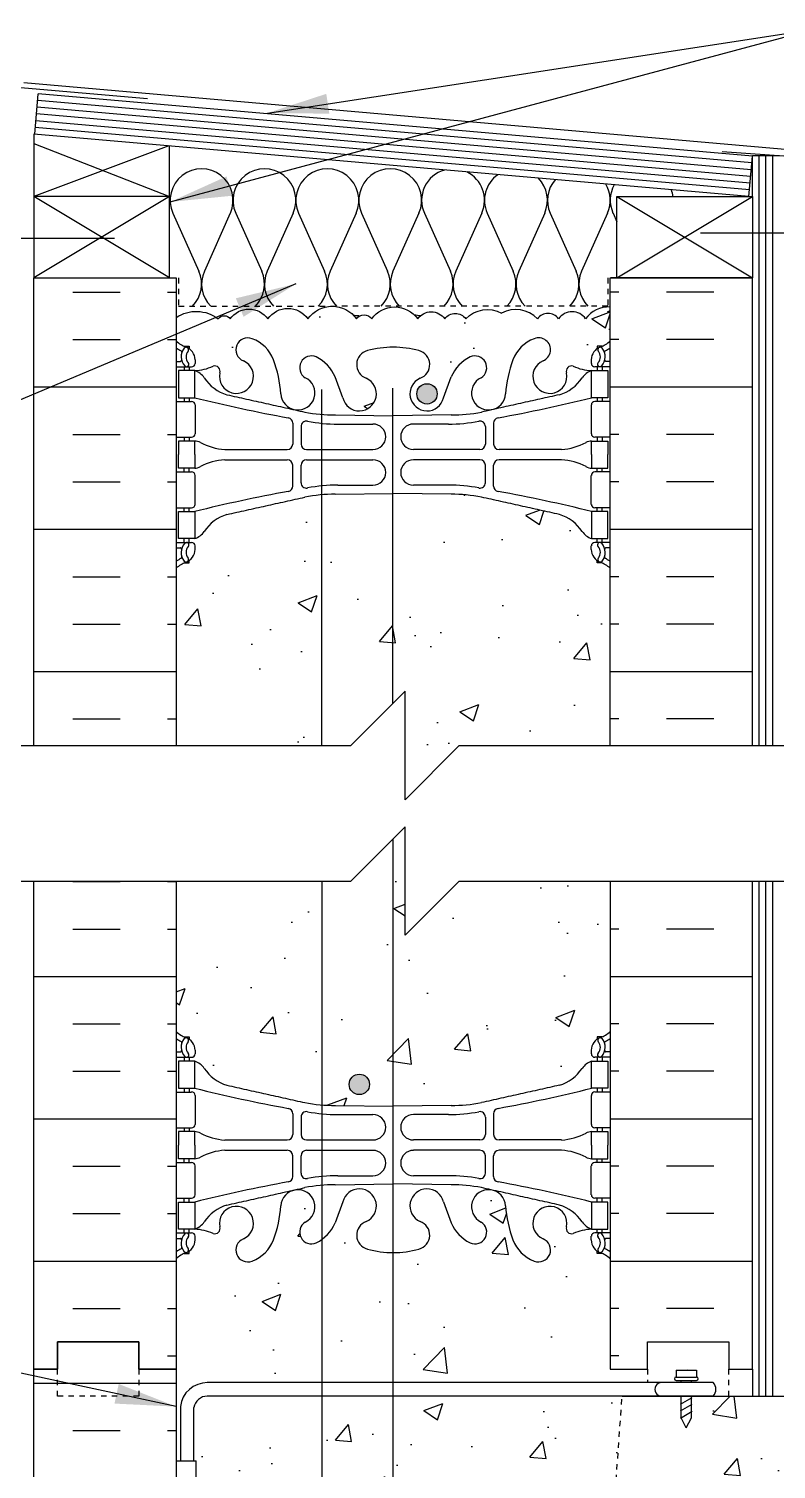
# Model space of a CAD drawing. Header units: inches. Extents: x 108 to 209, y 133 to 211.
# Drawn here: x 175.65 to 189.43, y 183.42 to 209.99 of the extents above; entities that cross this region are included whole.
import ezdxf

# ---------------------------------------------------------------- set-up
doc = ezdxf.new("R2010")
doc.units = ezdxf.units.IN
doc.header["$LTSCALE"] = 0.5
doc.header["$MEASUREMENT"] = 0
doc.linetypes.add('DASHED2', pattern=[0.375, 0.25, -0.125])
doc.linetypes.add('HIDDEN2', pattern=[0.1875, 0.125, -0.0625])
for name, color, linetype in [('HATCH', 12, 'Continuous'), ('Hidden2', 12, 'HIDDEN2'), ('line25', 2, 'Continuous'), ('LINE3', 3, 'Continuous'), ('LINE50', 5, 'Continuous'), ('LINE9', 9, 'Continuous'), ('TEXT', 4, 'Continuous'), ('Web_Edge', 9, 'Continuous')]:
    doc.layers.add(name, color=color, linetype=linetype)
doc.styles.add('DIM', font='romans.shx', dxfattribs={"width": 0.7})
doc.dimstyles.new('ext_12', dxfattribs={"dimscale": 12, "dimtxt": 0.09375, "dimasz": 0.09375, "dimexe": 0.09375, "dimexo": 0.0625, "dimgap": 0.0625, "dimtad": 1, "dimdec": 1, "dimzin": 3, "dimdsep": 46, "dimlunit": 4, "dimtxsty": 'DIM', "dimcen": 0.09, "dimdle": 0.09375, "dimclrt": 4, "dimadec": 0, "dimazin": 0, "dimtfac": 1, "dimtdec": 1, "dimtmove": 2, "dimatfit": 3, "dimfxl": 1, "dimfrac": 2, "dimtolj": 1, "dimtzin": 0, "dimarcsym": 0})
pattern_1 = [(50, (0, 0), (3.5863, -0.31376), [0.375, -4.125]), (355, (0, 0), (-0.693757, 3.76096), [0.3, -3.3]), (100.4514, (0.299, -0.026), (2.892544, 3.4472), [0.3187, -3.50571]), (46.1842, (0, 1), (5.33621, -0.827596), [0.5625, -6.1875]), (96.6356, (0.4447, 0.931), (4.67331, 4.87059), [0.47805, -5.25857]), (351.1842, (0, 1), (4.67331, 4.87059), [0.45, -4.95]), (21, (0.5, 0.75), (2.984535, -2.013094), [0.375, -4.125]), (326, (0.5, 0.75), (1.216577, 3.62575), [0.3, -3.3]), (71.4514, (0.7487, 0.5822), (4.20111, 1.612656), [0.3187, -3.50571]), (37.5, (0, 0), (0.060799, 1.664469), [0, -3.26, 0, -3.35, 0, -3.3125]), (7.5, (0, 0), (1.315348, 1.972059), [0, -1.91, 0, -3.185, 0, -1.2625]), (327.5, (-1.115, 0), (2.669112, -0.1127744), [0, -1.25, 0, -3.9, 0, -5.175]), (317.5, (-1.615, 0), (2.91593, 0.500525), [0, -1.625, 0, -2.59, 0, -3.675])]

msp = doc.modelspace()

# ---------------------------------------------------------------- hatches: boundary and pattern name
at = {"layer": 'HATCH'}
h = msp.add_hatch(dxfattribs=at)
h.set_pattern_fill('INSUL', color=256, scale=7, style=0)
h.set_pattern_definition([(0, (-2747.7913, -208.7455), (0, 2.625), []), (0, (-2747.7913, -207.8705), (0, 2.625), [0.875, -0.875]), (0, (-2747.7913, -206.9955), (0, 2.625), [0.875, -0.875])])
h.paths.add_polyline_path([(178.37, 205.392), (175.745, 205.392), (175.745, 196.767), (178.37, 196.767)])
h = msp.add_hatch(dxfattribs=at)
h.set_pattern_fill('INSUL', color=256, scale=7, style=0)
h.set_pattern_definition([(180, (3112.5319, -208.7455), (0, 2.625), []), (180, (3112.5319, -207.8705), (0, 2.625), [0.875, -0.875]), (180, (3112.5319, -206.9955), (0, 2.625), [0.875, -0.875])])
h.paths.add_polyline_path([(188.995, 205.392), (186.37, 205.392), (186.37, 196.767), (188.995, 196.767)])
h = msp.add_hatch(dxfattribs=at)
h.set_pattern_fill('AR-CONC', color=256, scale=0.5)
h.set_pattern_definition(pattern_1)
edge = h.paths.add_edge_path()
edge.add_arc((186.024, 160.677), 0.5, 46.2109, 66.4218)
edge.add_line((186.224, 161.135), (186.134, 161.135))
edge.add_line((186.134, 161.135), (186.134, 161.177))
edge.add_arc((186.274, 161.384), 0.25, 180, 235.9442, ccw=False)
edge.add_line((186.024, 161.384), (186.024, 161.451))
edge.add_arc((186.087, 161.451), 0.0625, 90, 180, ccw=False)
edge.add_line((186.087, 161.514), (186.134, 161.514))
edge.add_line((186.134, 161.514), (186.134, 161.584))
edge.add_line((186.134, 161.584), (186.029, 161.584))
edge.add_arc((186.152, 161.926), 0.364, 214.9775, 250.3387, ccw=False)
edge.add_arc((185.229, 161.315), 0.743, 32.7919, 73.8107)
edge.add_spline(control_points=[(185.436, 162.029), (183.998, 162.35)], knot_values=[0, 0, 1, 1], degree=1, periodic=0)
edge.add_arc((183.442, 159.418), 2.984, 79.2546, 90.0995)
edge.add_line((183.437, 162.402), (182.37, 162.418))
edge.add_line((182.37, 162.418), (181.304, 162.402))
edge.add_arc((181.298, 159.418), 2.984, 89.9005, 100.7454)
edge.add_spline(control_points=[(180.742, 162.35), (179.305, 162.029)], knot_values=[0, 0, 1, 1], degree=1, periodic=0)
edge.add_arc((179.512, 161.315), 0.743, 106.1893, 147.2081)
edge.add_arc((178.589, 161.926), 0.364, 289.6613, 325.0225, ccw=False)
edge.add_line((178.711, 161.584), (178.606, 161.584))
edge.add_line((178.606, 161.584), (178.606, 161.514))
edge.add_line((178.606, 161.514), (178.654, 161.514))
edge.add_arc((178.654, 161.451), 0.0625, 0, 90, ccw=False)
edge.add_line((178.716, 161.451), (178.716, 161.384))
edge.add_arc((178.466, 161.384), 0.25, 304.0558, 360, ccw=False)
edge.add_line((178.606, 161.177), (178.606, 161.135))
edge.add_line((178.606, 161.135), (178.516, 161.135))
edge.add_arc((178.716, 160.677), 0.5, 113.5782, 133.7891)
edge.add_line((178.37, 161.038), (178.37, 158.267))
edge.add_line((178.37, 158.267), (181.37, 158.267))
edge.add_line((181.37, 158.267), (182.37, 159.267))
edge.add_line((182.37, 159.267), (182.37, 158.267))
edge.add_line((182.37, 158.267), (182.37, 157.267))
edge.add_line((182.37, 157.267), (183.37, 158.267))
edge.add_line((183.37, 158.267), (186.37, 158.267))
edge.add_line((186.37, 158.267), (186.37, 161.038))
h.paths.add_polyline_path([(186.37, 167.264), (186.37, 168.024), (186.285, 167.763, -0.6), (186.185, 167.763), (186.136, 167.913), (186.01, 167.913, -0.414214), (185.96, 167.963), (185.96, 167.993), (185.86, 167.993), (185.86, 169.595, -0.380392), (185.567, 169.89, 2.087231), (185.133, 169.665, -1), (184.97, 169.256, -0.21345), (184.578, 169.646, -0.068226), (184.442, 170.274, 1.753171), (183.991, 169.977, -0.940793), (183.788, 169.594, -0.173075), (183.442, 169.96), (183.299, 170.347, 1.612474), (182.868, 169.988, -0.734872), (182.844, 169.477, -0.068475), (182.37, 169.414, -0.068475), (181.896, 169.477, -0.734872), (181.873, 169.988, 1.612474), (181.441, 170.347), (181.299, 169.96, -0.173075), (180.953, 169.594, -0.940793), (180.749, 169.977, 1.753171), (180.298, 170.274, -0.068226), (180.163, 169.646, -0.21345), (179.771, 169.256, -1), (179.607, 169.665, 2.087231), (179.173, 169.89, -0.380397), (178.88, 169.595), (178.88, 167.993), (178.78, 167.993), (178.78, 167.963, -0.414214), (178.73, 167.913), (178.604, 167.913), (178.555, 167.763, -0.6), (178.455, 167.763), (178.37, 168.024), (178.37, 167.264), (178.37, 165.23, 0.088416), (178.516, 165.133), (178.606, 165.133), (178.606, 165.091, -0.249069), (178.716, 164.884), (178.716, 164.816, -0.414214), (178.654, 164.754), (178.606, 164.754), (178.606, 164.684), (178.711, 164.684, 0.085348), (179.041, 164.759, -0.669601), (179.173, 164.639, 2.087231), (179.607, 164.864, -1), (179.771, 165.272, -0.21345), (180.163, 164.883, -0.068226), (180.298, 164.255, 1.753171), (180.749, 164.552, -0.940793), (180.953, 164.935, -0.173075), (181.299, 164.569), (181.441, 164.182, 1.612474), (181.873, 164.541, -0.734872), (181.896, 165.052, -0.068475), (182.37, 165.114, -0.068475), (182.844, 165.052, -0.734872), (182.868, 164.541, 1.612474), (183.299, 164.182), (183.442, 164.569, -0.173075), (183.788, 164.935, -0.940793), (183.991, 164.552, 1.753171), (184.442, 164.255, -0.068226), (184.578, 164.883, -0.21345), (184.97, 165.272, -1), (185.133, 164.864, 2.087231), (185.567, 164.639, -0.669601), (185.7, 164.759, 0.085348), (186.029, 164.684), (186.134, 164.684), (186.134, 164.754), (186.087, 164.754, -0.414214), (186.024, 164.816), (186.024, 164.884, -0.249069), (186.134, 165.091), (186.134, 165.133), (186.224, 165.133, 0.088416), (186.37, 165.23)])
h.paths.add_polyline_path([(182.294, 171.991, 0.225652), (181.919, 172.366), (179.255, 172.366, 0.225652), (178.88, 171.991), (178.88, 171.15, 0.225652), (179.255, 170.775), (181.919, 170.775, 0.225652), (182.294, 171.15)])
h.paths.add_polyline_path([(182.294, 173.773, 0.225652), (181.919, 174.148), (179.255, 174.148, 0.225652), (178.88, 173.773), (178.88, 172.932, 0.225652), (179.255, 172.557), (181.919, 172.557, 0.225652), (182.294, 172.932)])
h.paths.add_polyline_path([(185.86, 173.773, 0.225652), (185.485, 174.148), (182.822, 174.148, 0.225652), (182.447, 173.773), (182.447, 172.932, 0.225652), (182.822, 172.557), (185.485, 172.557, 0.225652), (185.86, 172.932)])
h.paths.add_polyline_path([(185.86, 171.991, 0.225652), (185.485, 172.366), (182.822, 172.366, 0.225652), (182.447, 171.991), (182.447, 171.15, 0.225652), (182.822, 170.775), (185.485, 170.775, 0.225652), (185.86, 171.15)])
h.paths.add_polyline_path([(185.86, 175.952), (185.74, 176.152), (185.74, 176.264), (186.37, 176.264), (186.37, 176.764), (186.058, 176.764, -0.112934), (185.976, 176.783, 0.172189), (185.937, 176.75, 0.520567), (185.734, 176.75, 0.520567), (185.527, 176.75, 0.520567), (185.389, 176.75, 0.520567), (185.251, 176.75, 0.520567), (184.852, 176.75, 0.520567), (184.692, 176.75, 0.520567), (184.471, 176.75, 0.520567), (184.19, 176.75, 0.520567), (184.004, 176.75, 0.520567), (183.777, 176.75, 0.507124), (183.558, 176.75, 0.507124), (183.339, 176.75, 0.520567), (183.112, 176.75, 0.520567), (182.925, 176.75, 0.520567), (182.645, 176.75, 0.520567), (182.423, 176.75, 0.520567), (182.263, 176.75, 0.520567), (181.865, 176.75, 0.520567), (181.727, 176.75, 0.520567), (181.589, 176.75, 0.520567), (181.382, 176.75, 0.520567), (181.178, 176.75, 0.498871), (181.058, 176.764, 0.507124), (180.839, 176.764, 0.520567), (180.612, 176.764, 0.520567), (180.425, 176.764, 0.520567), (180.145, 176.764, 0.520567), (179.923, 176.764, 0.520567), (179.763, 176.764, 0.520567), (179.365, 176.764, 0.520567), (179.227, 176.764, 0.520567), (179.089, 176.764, 0.520567), (178.882, 176.764, 0.344539), (178.735, 176.809), (178.735, 176.639), (178.37, 176.639), (178.37, 176.264), (179, 176.264), (179, 176.152), (178.88, 175.952), (178.88, 174.483, 0.268156), (179.041, 174.335), (185.699, 174.335, 0.268138), (185.86, 174.483)])
h.paths.add_polyline_path([(186.222, 179.483), (186.347, 181.27, 0.932515), (186.399, 182.016), (186.591, 184.764), (178.939, 184.764, 0.366745), (178.696, 184.553), (178.696, 183.569), (178.735, 183.569), (178.735, 182.369), (178.37, 182.369), (178.37, 181.619), (178.735, 181.619), (178.735, 180.419), (178.37, 180.419), (178.37, 179.669), (178.735, 179.669), (178.735, 178.469), (178.37, 178.469), (178.37, 177.719), (178.735, 177.719), (178.735, 176.809, -0.344539), (178.882, 176.764, -0.520567), (179.089, 176.764, -0.520567), (179.227, 176.764, -0.520567), (179.365, 176.764, -0.520567), (179.763, 176.764, -0.520567), (179.923, 176.764, -0.520567), (180.145, 176.764, -0.520567), (180.425, 176.764, -0.520567), (180.612, 176.764, -0.520567), (180.839, 176.764, -0.507124), (181.058, 176.764, -0.498871), (181.178, 176.75, -0.520567), (181.382, 176.75, -0.520567), (181.589, 176.75, -0.520567), (181.727, 176.75, -0.520567), (181.865, 176.75, -0.520567), (182.263, 176.75, -0.520567), (182.423, 176.75, -0.520567), (182.645, 176.75, -0.520567), (182.925, 176.75, -0.520567), (183.112, 176.75, -0.520567), (183.339, 176.75, -0.507124), (183.558, 176.75, -0.507124), (183.777, 176.75, -0.520567), (184.004, 176.75, -0.520567), (184.19, 176.75, -0.520567), (184.471, 176.75, -0.520567), (184.692, 176.75, -0.520567), (184.852, 176.75, -0.520567), (185.251, 176.75, -0.520567), (185.389, 176.75, -0.520567), (185.527, 176.75, -0.520567), (185.734, 176.75, -0.520567), (185.937, 176.75, -0.172189), (185.976, 176.783, -0.797051), (186.058, 177.139)])
h.paths.add_polyline_path([(189.898, 183.264, 0.559194), (187.667, 179.635, 1.788289)])
h.paths.add_polyline_path([(189.898, 183.264), (189.898, 184.764), (187.869, 184.764), (187.869, 184.367), (187.775, 184.179), (187.682, 184.367), (187.682, 184.764), (186.591, 184.764), (186.399, 182.016, -0.932515), (186.347, 181.27), (186.222, 179.483), (187.667, 179.635, -0.559194)])
h.paths.add_polyline_path([(186.37, 187.299, 0.088416), (186.224, 187.396), (186.134, 187.396), (186.134, 187.438, -0.249069), (186.024, 187.645), (186.024, 187.713, -0.414214), (186.087, 187.775), (186.134, 187.775), (186.134, 187.845), (186.029, 187.845, 0.085348), (185.7, 187.77, -0.669601), (185.567, 187.89, 2.087231), (185.133, 187.665, -1), (184.97, 187.256, -0.21345), (184.578, 187.646, -0.069923), (184.441, 188.289, 1.702394), (183.991, 187.977, -0.940793), (183.788, 187.594, -0.173075), (183.442, 187.96), (183.299, 188.347, 1.612474), (182.868, 187.988, -0.734872), (182.844, 187.477, -0.068475), (182.37, 187.414, -0.068475), (181.896, 187.477, -0.734872), (181.873, 187.988, 1.612474), (181.441, 188.347), (181.299, 187.96, -0.173075), (180.953, 187.594, -0.940793), (180.749, 187.977, 1.702394), (180.3, 188.289, -0.069923), (180.163, 187.646, -0.21345), (179.771, 187.256, -1), (179.607, 187.665, 2.087231), (179.173, 187.89, -0.669601), (179.041, 187.77, 0.085348), (178.711, 187.845), (178.606, 187.845), (178.606, 187.775), (178.654, 187.775, -0.414214), (178.716, 187.713), (178.716, 187.645, -0.249069), (178.606, 187.438), (178.606, 187.396), (178.516, 187.396, 0.088416), (178.37, 187.299), (178.37, 185.264), (178.37, 183.569), (178.446, 183.569), (178.446, 184.571, -0.379483), (178.938, 185.014), (187.058, 185.014), (187.058, 185.264), (186.37, 185.264)])
edge = h.paths.add_edge_path()
edge.add_arc((186.024, 199.676), 0.5, 46.2109, 66.4218)
edge.add_line((186.224, 200.135), (186.134, 200.135))
edge.add_line((186.134, 200.135), (186.134, 200.176))
edge.add_arc((186.274, 200.383), 0.25, 180, 235.9442, ccw=False)
edge.add_line((186.024, 200.383), (186.024, 200.451))
edge.add_arc((186.087, 200.451), 0.0625, 90, 180, ccw=False)
edge.add_line((186.087, 200.513), (186.134, 200.513))
edge.add_line((186.134, 200.513), (186.134, 200.583))
edge.add_line((186.134, 200.583), (186.029, 200.583))
edge.add_arc((186.152, 200.926), 0.364, 212.0424, 250.3387, ccw=False)
edge.add_arc((185.229, 200.315), 0.743, 34.228, 73.8107)
edge.add_spline(control_points=[(185.436, 201.029), (183.998, 201.349)], knot_values=[0, 0, 1, 1], degree=1, periodic=0)
edge.add_arc((183.442, 198.418), 2.984, 79.2546, 90.0995)
edge.add_line((183.437, 201.402), (182.37, 201.417))
edge.add_line((182.37, 201.417), (181.304, 201.402))
edge.add_arc((181.298, 198.418), 2.984, 89.9005, 100.7454)
edge.add_spline(control_points=[(180.742, 201.349), (179.305, 201.029)], knot_values=[0, 0, 1, 1], degree=1, periodic=0)
edge.add_arc((179.512, 200.315), 0.743, 106.1893, 145.772)
edge.add_arc((178.589, 200.926), 0.364, 289.6613, 327.9576, ccw=False)
edge.add_line((178.711, 200.583), (178.606, 200.583))
edge.add_line((178.606, 200.583), (178.606, 200.513))
edge.add_line((178.606, 200.513), (178.654, 200.513))
edge.add_arc((178.654, 200.451), 0.0625, 0, 90, ccw=False)
edge.add_line((178.716, 200.451), (178.716, 200.383))
edge.add_arc((178.466, 200.383), 0.25, 304.0558, 360, ccw=False)
edge.add_line((178.606, 200.176), (178.606, 200.135))
edge.add_line((178.606, 200.135), (178.516, 200.135))
edge.add_arc((178.716, 199.676), 0.5, 113.5782, 133.7891)
edge.add_line((178.37, 200.037), (178.37, 196.767))
edge.add_line((178.37, 196.767), (181.589, 196.767))
edge.add_line((181.589, 196.767), (182.589, 197.767))
edge.add_line((182.589, 197.767), (182.589, 195.767))
edge.add_line((182.589, 195.767), (183.589, 196.767))
edge.add_line((183.589, 196.767), (186.37, 196.767))
edge.add_line((186.37, 196.767), (186.37, 200.037))
h.paths.add_polyline_path([(184.97, 204.272, -1), (185.133, 203.863, 2.087231), (185.567, 203.639, -0.669601), (185.7, 203.759, 0.085348), (186.029, 203.683), (186.134, 203.683), (186.134, 203.753), (186.087, 203.753, -0.414214), (186.024, 203.816), (186.024, 203.883, -0.249069), (186.134, 204.091), (186.134, 204.132), (186.224, 204.132, 0.088416), (186.37, 204.23), (186.37, 204.857, 0.259173), (185.919, 204.638, 0.520567), (185.419, 204.638, 0.520567), (185.032, 204.638, 0.336749), (184.37, 204.743, 0.336749), (183.708, 204.638, 0.520567), (183.321, 204.638, 0.520567), (182.822, 204.638, 0.520567), (181.975, 204.638, 0.520567), (181.693, 204.638, 0.520567), (180.798, 204.638, 0.520567), (180.059, 204.638, 0.520567), (179.366, 204.638, 0.520567), (179.145, 204.638, 0.321585), (178.37, 204.663), (178.37, 204.23, 0.088416), (178.516, 204.132), (178.606, 204.132), (178.606, 204.091, -0.249069), (178.716, 203.883), (178.716, 203.816, -0.414214), (178.654, 203.753), (178.606, 203.753), (178.606, 203.683), (178.711, 203.683, 0.085348), (179.041, 203.759, -0.669601), (179.173, 203.639, 2.087231), (179.607, 203.863, -1), (179.771, 204.272, -0.21345), (180.163, 203.883, -0.069923), (180.3, 203.239, 1.629604), (180.771, 203.54, -1.059167), (180.977, 203.922, -0.16372), (181.299, 203.568), (181.441, 203.181, 1.612474), (181.873, 203.541, -0.734872), (181.896, 204.052, -0.068475), (182.37, 204.114, -0.068475), (182.844, 204.052, -0.734872), (182.868, 203.541, 1.612474), (183.299, 203.181), (183.442, 203.568, -0.16372), (183.764, 203.922, -1.059167), (183.97, 203.54, 1.629604), (184.441, 203.239, -0.069923), (184.578, 203.883, -0.21345)])
h = msp.add_hatch(dxfattribs=at)
h.set_pattern_fill('AR-CONC', color=256, scale=0.5)
h.set_pattern_definition(pattern_1)
edge = h.paths.add_edge_path()
edge.add_line((186.37, 194.267), (183.589, 194.267))
edge.add_line((183.589, 194.267), (182.589, 193.267))
edge.add_line((182.589, 193.267), (182.589, 195.267))
edge.add_line((182.589, 195.267), (181.589, 194.267))
edge.add_line((181.589, 194.267), (178.37, 194.267))
edge.add_line((178.37, 194.267), (178.37, 191.491))
edge.add_arc((178.716, 191.852), 0.5, 226.2109, 246.4218)
edge.add_line((178.516, 191.394), (178.606, 191.394))
edge.add_line((178.606, 191.394), (178.606, 191.352))
edge.add_arc((178.466, 191.145), 0.25, 0, 55.9442, ccw=False)
edge.add_line((178.716, 191.145), (178.716, 191.078))
edge.add_arc((178.654, 191.078), 0.0625, -90, 0, ccw=False)
edge.add_line((178.654, 191.015), (178.606, 191.015))
edge.add_line((178.606, 191.015), (178.606, 190.945))
edge.add_line((178.606, 190.945), (178.711, 190.945))
edge.add_arc((178.589, 190.602), 0.364, 34.9775, 70.3387, ccw=False)
edge.add_arc((179.512, 191.214), 0.743, 212.7919, 253.8107)
edge.add_spline(control_points=[(179.305, 190.5), (180.742, 190.179)], knot_values=[0, 0, 1, 1], degree=1, periodic=0)
edge.add_arc((181.298, 193.111), 2.984, 259.2546, 270.0995)
edge.add_line((181.304, 190.127), (182.37, 190.111))
edge.add_line((182.37, 190.111), (183.437, 190.127))
edge.add_arc((183.442, 193.111), 2.984, 269.9005, 280.7454)
edge.add_spline(control_points=[(183.998, 190.179), (185.436, 190.5)], knot_values=[0, 0, 1, 1], degree=1, periodic=0)
edge.add_arc((185.229, 191.214), 0.743, 286.1893, 327.2081)
edge.add_arc((186.152, 190.602), 0.364, 109.6613, 145.0225, ccw=False)
edge.add_line((186.029, 190.945), (186.134, 190.945))
edge.add_line((186.134, 190.945), (186.134, 191.015))
edge.add_line((186.134, 191.015), (186.087, 191.015))
edge.add_arc((186.087, 191.078), 0.0625, 180, 270, ccw=False)
edge.add_line((186.024, 191.078), (186.024, 191.145))
edge.add_arc((186.274, 191.145), 0.25, 124.0558, 180, ccw=False)
edge.add_line((186.134, 191.352), (186.134, 191.394))
edge.add_line((186.134, 191.394), (186.224, 191.394))
edge.add_arc((186.024, 191.852), 0.5, 293.5782, 313.7891)
edge.add_line((186.37, 191.491), (186.37, 194.267))
h = msp.add_hatch(dxfattribs=at)
h.set_pattern_fill('INSUL', color=256, scale=7, style=0)
h.set_pattern_definition([(0, (-2747.7913, -211.745), (0, 2.625), []), (0, (-2747.7913, -210.87), (0, 2.625), [0.875, -0.875]), (0, (-2747.7913, -209.995), (0, 2.625), [0.875, -0.875])])
h.paths.add_polyline_path([(178.37, 194.264), (175.745, 194.264), (175.745, 185.264), (176.183, 185.264), (176.183, 185.764), (177.683, 185.764), (177.683, 185.264), (178.37, 185.264)])
h = msp.add_hatch(dxfattribs=at)
h.set_pattern_fill('INSUL', color=256, scale=7, style=0)
h.set_pattern_definition([(180, (3112.5319, -211.745), (0, 2.625), []), (180, (3112.5319, -210.87), (0, 2.625), [0.875, -0.875]), (180, (3112.5319, -209.995), (0, 2.625), [0.875, -0.875])])
h.paths.add_polyline_path([(188.995, 194.264), (186.37, 194.264), (186.37, 185.264), (187.058, 185.264), (187.058, 185.764), (188.558, 185.764), (188.558, 185.264), (188.995, 185.264)])
h = msp.add_hatch(dxfattribs=at)
h.set_pattern_fill('INSUL', color=256, scale=7, style=0)
h.set_pattern_definition([(0, (-2747.7913, -229.745), (0, 2.625), []), (0, (-2747.7913, -228.87), (0, 2.625), [0.875, -0.875]), (0, (-2747.7913, -227.995), (0, 2.625), [0.875, -0.875])])
h.paths.add_polyline_path([(175.745, 167.264), (176.183, 167.264), (176.183, 167.764), (177.683, 167.764), (177.683, 167.264), (178.37, 167.264), (178.37, 185.264), (177.683, 185.264), (177.683, 185.764), (176.183, 185.764), (176.183, 185.264), (175.745, 185.264)])
h = msp.add_hatch(dxfattribs=at)
h.set_pattern_fill('ANSI31', color=256, scale=8, style=0)
h.paths.add_polyline_path([(207.635, 178.991, -0.545356), (208.512, 183.102), (208.635, 183.226), (207.635, 183.226), (206.635, 183.226), (207.635, 184.226), (207.635, 184.764), (190.898, 184.764), (189.898, 184.764), (189.898, 183.264, -1.788289), (187.667, 179.635), (186.222, 179.483), (186.058, 177.139, 1), (186.058, 176.764), (207.635, 176.764)])
h.paths.add_polyline_path([(193.898, 180.764, -1), (198.898, 180.764, -1)], flags=16)
h.paths.add_polyline_path([(200.398, 180.764, -1), (205.398, 180.764, -1)], flags=16)
at = {"layer": 'LINE3'}
h = msp.add_hatch(color=256, dxfattribs=at)
h.paths.add_polyline_path([(183.178, 203.288, 0.831395), (182.81, 203.288)])
h.paths.add_polyline_path([(183.182, 203.254, 0.045935), (183.178, 203.288), (182.81, 203.288, 0.045935), (182.807, 203.254, 1)])
h = msp.add_hatch(color=256, dxfattribs=at)
h.paths.add_polyline_path([(181.931, 190.55, 0.831395), (181.562, 190.55)])
h.paths.add_polyline_path([(181.934, 190.516, 0.045935), (181.931, 190.55), (181.562, 190.55, 0.045935), (181.559, 190.516, 1)])

# ---------------------------------------------------------------- linework, layer by layer
at = {"layer": 'HATCH'}
for p, q in [((177.837, 208.697), (175.433, 208.907)), ((190.077, 207.72), (175.558, 208.991)), ((188.984, 207.515), (175.815, 208.667)), ((188.962, 207.266), (175.793, 208.418)), ((188.973, 207.39), (175.804, 208.542)), ((188.94, 207.016), (175.771, 208.169)), ((188.951, 207.141), (175.782, 208.293)), ((175.745, 207.87), (178.245, 206.892)), ((178.235, 207.828), (175.745, 206.892)), ((189.745, 207.626), (188.438, 207.717)), ((189.12, 196.767), (189.12, 207.643)), ((189.245, 196.767), (189.245, 207.643)), ((189.37, 196.767), (189.37, 207.643)), ((178.245, 205.392), (175.745, 206.892)), ((178.245, 206.892), (175.745, 205.392)), ((186.495, 205.392), (188.995, 206.892)), ((186.495, 206.892), (188.995, 205.392)), ((178.308, 206.588), (178.788, 205.515)), ((179.367, 206.589), (178.888, 205.515)), ((179.467, 206.588), (179.947, 205.515)), ((180.526, 206.589), (180.047, 205.515)), ((180.627, 206.588), (181.106, 205.515)), ((181.686, 206.589), (181.207, 205.515)), ((181.786, 206.588), (182.266, 205.515)), ((182.845, 206.589), (182.366, 205.515)), ((182.946, 206.588), (183.425, 205.515)), ((184.005, 206.589), (183.526, 205.515)), ((184.105, 206.588), (184.584, 205.515)), ((185.164, 206.589), (184.685, 205.515)), ((185.265, 206.588), (185.744, 205.515)), ((186.323, 206.589), (185.845, 205.515)), ((186.424, 206.588), (186.495, 206.428)), ((189.12, 184.764), (189.12, 194.267)), ((189.245, 184.764), (189.245, 194.267)), ((189.37, 184.764), (189.37, 194.267))]:
    msp.add_line(p, q, dxfattribs=at)
at = {"layer": 'HATCH', "color": 6, "linetype": 'DASHED2', "ltscale": 0.5}
for points in [[(177.058, 205.392), (178.414, 205.392), (178.414, 204.871), (181.37, 204.871)], [(187.683, 205.392), (186.326, 205.392), (186.326, 204.871), (181.37, 204.871)]]:
    msp.add_lwpolyline(points, dxfattribs=at)
at = {"layer": 'HATCH'}
for points in [[(178.37, 204.663, -0.321585), (179.145, 204.638, -0.520567), (179.366, 204.638, -0.520567), (180.059, 204.638, -0.520567), (180.798, 204.638, -0.520567), (181.693, 204.638, -0.520567), (181.975, 204.638, -0.520567), (182.822, 204.638, -0.520567), (183.321, 204.638, -0.520567), (183.708, 204.638, -0.336749), (184.37, 204.743)], [(186.37, 204.857, 0.259173), (185.919, 204.638, 0.520567), (185.419, 204.638, 0.520567), (185.032, 204.638, 0.336749), (184.37, 204.743)]]:
    msp.add_lwpolyline(points, format="xyb", dxfattribs=at)
for centre, start, end in [((178.838, 206.825), 335.9664, 204.0694), ((179.997, 206.825), 335.9664, 204.0694), ((181.156, 206.825), 335.9664, 204.0694), ((182.316, 206.825), 335.9664, 204.0694), ((183.475, 206.825), 105.7564, 204.0694), ((183.475, 206.825), 335.9664, 64.2436), ((184.634, 206.825), 125.4605, 204.0694), ((184.634, 206.825), 335.9664, 44.5395), ((185.794, 206.825), 139.088, 204.0694), ((185.794, 206.825), 335.9664, 30.912), ((186.953, 206.825), 150.6506, 204.0694), ((186.953, 206.825), 6.6407, 19.3494), ((178.258, 205.279), 315.3149, 24.0694), ((179.418, 205.279), 155.9664, 224.6851), ((179.417, 205.279), 315.3149, 24.0694), ((180.577, 205.279), 155.9664, 224.6851), ((180.577, 205.279), 315.3149, 24.0694), ((181.737, 205.279), 155.9664, 224.6851), ((181.736, 205.279), 315.3149, 24.0694), ((182.896, 205.279), 155.9664, 224.6851), ((182.896, 205.279), 315.3149, 24.0694), ((184.055, 205.279), 155.9664, 224.6851), ((184.055, 205.279), 315.3149, 24.0694), ((185.215, 205.279), 155.9664, 224.6851), ((185.215, 205.279), 315.3149, 24.0694), ((186.374, 205.279), 155.9664, 224.6851), ((181.736, 205.279), 259.8878, 270), ((182.896, 205.279), 255.8368, 268.3302), ((186.055, 205.279), 297.6798, 302.977)]:
    msp.add_arc(centre, 0.58, start, end, dxfattribs=at)
at = {"layer": 'Hidden2'}
msp.add_line((186.399, 182.016), (186.591, 184.764), dxfattribs=at)
at = {"layer": 'line25'}
for p, q in [((175.76, 208.044), (175.826, 208.791)), ((188.995, 207.639), (175.826, 208.791)), ((175.745, 208.045), (175.745, 205.392)), ((188.93, 206.892), (175.745, 208.045)), ((178.245, 205.392), (178.245, 207.827)), ((188.93, 206.892), (188.995, 207.639)), ((188.995, 206.892), (188.995, 207.643)), ((189.495, 207.643), (188.995, 207.643)), ((178.245, 206.892), (175.745, 206.892)), ((178.37, 205.392), (178.37, 196.767)), ((186.37, 196.767), (186.37, 205.392)), ((178.37, 194.264), (178.37, 185.264)), ((186.37, 194.264), (186.37, 185.264)), ((178.37, 185.264), (178.37, 183.569)), ((188.995, 185.264), (188.995, 184.764)), ((186.591, 184.764), (190.898, 184.764)), ((178.37, 183.569), (178.37, 167.264)), ((178.37, 183.569), (178.735, 183.569)), ((178.735, 182.369), (178.735, 183.569))]:
    msp.add_line(p, q, dxfattribs=at)
msp.add_lwpolyline([(188.995, 206.892), (188.995, 205.392), (186.495, 205.392), (186.495, 206.892)], close=True, dxfattribs=at)
at = {"layer": 'LINE3'}
for p, q in [((181.053, 196.767), (181.053, 203.336)), ((182.363, 197.541), (182.363, 203.357)), ((182.363, 195.041), (182.363, 176.79)), ((181.053, 194.267), (181.053, 158.267))]:
    msp.add_line(p, q, dxfattribs=at)
for centre in [(182.994, 203.254), (181.746, 190.516)]:
    msp.add_circle(centre, 0.188, dxfattribs=at)
at = {"layer": 'LINE50'}
for p, q in [((175.745, 205.392), (178.37, 205.392)), ((175.745, 196.767), (175.745, 205.392)), ((186.37, 205.392), (188.995, 205.392)), ((188.995, 196.767), (188.995, 205.392)), ((175.745, 185.264), (175.745, 194.264)), ((175.745, 167.264), (175.745, 185.264)), ((187.802, 185.264), (187.802, 185.264))]:
    msp.add_line(p, q, dxfattribs=at)
for points in [[(186.37, 185.264), (187.058, 185.264), (187.058, 185.764), (188.558, 185.764), (188.558, 185.264), (188.995, 185.264), (188.995, 194.264)], [(178.37, 185.264), (177.683, 185.264), (177.683, 185.764), (176.183, 185.764), (176.183, 185.264), (175.745, 185.264)], [(175.745, 185.264), (176.183, 185.264), (176.183, 185.764), (177.683, 185.764), (177.683, 185.264), (178.37, 185.264)]]:
    msp.add_lwpolyline(points, dxfattribs=at)
at = {"layer": 'LINE9'}
for p, q in [((189.886, 206.221), (188.04, 206.221)), ((175.388, 206.128), (177.234, 206.128)), ((181.589, 196.767), (182.589, 197.767)), ((182.589, 195.767), (182.589, 197.767)), ((174.433, 196.767), (181.589, 196.767)), ((183.589, 196.767), (182.589, 195.767)), ((183.589, 196.767), (190.745, 196.767)), ((181.589, 194.267), (182.589, 195.267)), ((182.589, 193.267), (182.589, 195.267)), ((174.433, 194.267), (181.589, 194.267)), ((183.589, 194.267), (182.589, 193.267)), ((183.589, 194.267), (190.745, 194.267)), ((187.588, 185.242), (187.588, 185.117)), ((187.588, 185.242), (187.963, 185.242)), ((187.963, 185.242), (187.963, 185.117)), ((188.272, 185.014), (178.938, 185.014)), ((187.588, 185.117), (187.963, 185.117)), ((187.588, 185.054), (187.963, 185.054)), ((187.588, 185.054), (187.963, 185.054)), ((187.682, 185.014), (187.682, 185.054)), ((187.869, 185.014), (187.869, 185.054)), ((188.274, 184.764), (178.939, 184.764)), ((187.668, 184.75), (187.693, 184.764)), ((187.668, 184.616), (187.886, 184.742)), ((187.682, 184.367), (187.682, 184.764)), ((187.869, 184.367), (187.869, 184.764)), ((178.446, 184.571), (178.446, 183.569)), ((178.696, 183.569), (178.696, 184.553)), ((187.668, 184.491), (187.886, 184.617)), ((187.668, 184.359), (187.886, 184.485)), ((187.775, 184.179), (187.682, 184.367)), ((187.775, 184.179), (187.869, 184.367))]:
    msp.add_line(p, q, dxfattribs=at)
at = {"layer": 'LINE9', "linetype": 'DASHED2', "ltscale": 0.15}
for p, q in [((187.058, 185.264), (187.058, 185.264)), ((187.058, 185.264), (187.058, 185.014)), ((188.558, 184.764), (188.558, 185.264)), ((188.558, 185.264), (188.558, 185.264)), ((187.058, 184.764), (188.558, 184.764))]:
    msp.add_line(p, q, dxfattribs=at)
msp.add_lwpolyline([(177.683, 185.264), (177.683, 185.264), (177.683, 184.764), (176.183, 184.764), (176.183, 185.264), (176.183, 185.264)], dxfattribs=at)
msp.add_lwpolyline([(177.683, 185.264), (177.683, 185.264), (177.683, 184.764), (176.183, 184.764), (176.183, 185.264), (176.183, 185.264)], dxfattribs=at)
at = {"layer": 'LINE9'}
for centre, radius, start, end in [((178.942, 184.515), 0.499, 89.3543, 173.5797), ((187.32, 184.889), 0.125, 89.3947, 270.6053), ((187.588, 185.086), 0.0312, 90, 270), ((187.963, 185.086), 0.0312, 270, 90), ((188.135, 184.888), 0.186, 318.1805, 42.6425), ((178.942, 184.515), 0.249, 89.3543, 171.2068)]:
    msp.add_arc(centre, radius, start, end, dxfattribs=at)
at = {"layer": 'Web_Edge'}
for p, q in [((178.516, 204.132), (178.606, 204.132)), ((178.606, 204.132), (178.606, 204.091)), ((186.224, 204.132), (186.134, 204.132)), ((186.134, 204.132), (186.134, 204.091)), ((178.37, 203.853), (178.448, 203.853)), ((178.716, 203.883), (178.716, 203.816)), ((186.024, 203.883), (186.024, 203.816)), ((186.37, 203.853), (186.292, 203.853)), ((178.37, 203.753), (178.654, 203.753)), ((178.516, 203.753), (178.516, 203.683)), ((178.606, 203.753), (178.606, 203.683)), ((181.441, 203.181), (181.299, 203.568)), ((183.299, 203.181), (183.442, 203.568)), ((186.37, 203.753), (186.087, 203.753)), ((186.134, 203.753), (186.134, 203.683)), ((186.224, 203.753), (186.224, 203.683)), ((178.37, 203.113), (178.654, 203.113)), ((178.516, 203.183), (178.516, 203.113)), ((178.606, 203.183), (178.606, 203.113)), ((178.716, 203.051), (178.716, 202.516)), ((186.024, 203.051), (186.024, 202.516)), ((186.37, 203.113), (186.087, 203.113)), ((186.134, 203.183), (186.134, 203.113)), ((186.224, 203.183), (186.224, 203.113)), ((181.304, 202.865), (182.37, 202.85)), ((183.437, 202.865), (182.37, 202.85)), ((180.518, 202.714), (180.518, 202.329)), ((180.671, 202.651), (180.671, 202.329)), ((181.351, 202.697), (181.998, 202.697)), ((183.39, 202.697), (182.743, 202.697)), ((184.07, 202.651), (184.07, 202.329)), ((184.222, 202.714), (184.222, 202.329)), ((178.37, 202.453), (178.654, 202.453)), ((178.516, 202.453), (178.516, 202.383)), ((178.606, 202.453), (178.606, 202.383)), ((179.264, 202.228), (180.418, 202.229)), ((180.771, 202.229), (181.998, 202.229)), ((183.97, 202.229), (182.743, 202.229)), ((185.477, 202.228), (184.322, 202.229)), ((186.37, 202.453), (186.087, 202.453)), ((186.134, 202.453), (186.134, 202.383)), ((186.224, 202.453), (186.224, 202.383)), ((179.264, 202.039), (180.418, 202.038)), ((180.771, 202.038), (181.998, 202.038)), ((183.97, 202.038), (182.743, 202.038)), ((185.477, 202.039), (184.322, 202.038)), ((178.37, 201.813), (178.654, 201.813)), ((178.516, 201.813), (178.516, 201.883)), ((178.606, 201.813), (178.606, 201.883)), ((178.716, 201.216), (178.716, 201.751)), ((180.518, 201.553), (180.518, 201.938)), ((180.671, 201.615), (180.671, 201.938)), ((184.07, 201.615), (184.07, 201.938)), ((184.222, 201.553), (184.222, 201.938)), ((186.024, 201.216), (186.024, 201.751)), ((186.37, 201.813), (186.087, 201.813)), ((186.134, 201.813), (186.134, 201.883)), ((186.224, 201.813), (186.224, 201.883)), ((181.304, 201.402), (182.37, 201.417)), ((181.351, 201.569), (181.998, 201.569)), ((183.437, 201.402), (182.37, 201.417)), ((183.39, 201.569), (182.743, 201.569)), ((178.37, 201.153), (178.654, 201.153)), ((178.516, 201.083), (178.516, 201.153)), ((178.606, 201.083), (178.606, 201.153)), ((186.37, 201.153), (186.087, 201.153)), ((186.134, 201.083), (186.134, 201.153)), ((186.224, 201.083), (186.224, 201.153)), ((178.37, 200.513), (178.654, 200.513)), ((178.37, 200.413), (178.448, 200.413)), ((178.516, 200.513), (178.516, 200.583)), ((178.606, 200.513), (178.606, 200.583)), ((178.716, 200.383), (178.716, 200.451)), ((186.024, 200.383), (186.024, 200.451)), ((186.37, 200.513), (186.087, 200.513)), ((186.134, 200.513), (186.134, 200.583)), ((186.224, 200.513), (186.224, 200.583)), ((186.37, 200.413), (186.292, 200.413)), ((178.516, 200.135), (178.606, 200.135)), ((178.606, 200.135), (178.606, 200.176)), ((186.134, 200.135), (186.134, 200.176)), ((186.224, 200.135), (186.134, 200.135)), ((178.516, 191.394), (178.606, 191.394)), ((178.606, 191.394), (178.606, 191.352)), ((186.224, 191.394), (186.134, 191.394)), ((186.134, 191.394), (186.134, 191.352)), ((178.37, 191.115), (178.448, 191.115)), ((178.716, 191.145), (178.716, 191.078)), ((186.024, 191.145), (186.024, 191.078)), ((186.37, 191.115), (186.292, 191.115)), ((178.37, 191.015), (178.654, 191.015)), ((178.516, 191.015), (178.516, 190.945)), ((178.606, 191.015), (178.606, 190.945)), ((186.37, 191.015), (186.087, 191.015)), ((186.134, 191.015), (186.134, 190.945)), ((186.224, 191.015), (186.224, 190.945)), ((178.37, 190.375), (178.654, 190.375)), ((178.516, 190.445), (178.516, 190.375)), ((178.606, 190.445), (178.606, 190.375)), ((178.716, 190.313), (178.716, 189.778)), ((186.024, 190.313), (186.024, 189.778)), ((186.37, 190.375), (186.087, 190.375)), ((186.134, 190.445), (186.134, 190.375)), ((186.224, 190.445), (186.224, 190.375)), ((181.304, 190.127), (182.37, 190.111)), ((183.437, 190.127), (182.37, 190.111)), ((180.518, 189.975), (180.518, 189.59)), ((180.671, 189.913), (180.671, 189.59)), ((181.351, 189.959), (181.998, 189.959)), ((183.39, 189.959), (182.743, 189.959)), ((184.07, 189.913), (184.07, 189.59)), ((184.222, 189.975), (184.222, 189.59)), ((178.37, 189.715), (178.654, 189.715)), ((178.516, 189.715), (178.516, 189.645)), ((178.606, 189.715), (178.606, 189.645)), ((179.264, 189.49), (180.418, 189.49)), ((180.771, 189.49), (181.998, 189.49)), ((183.97, 189.49), (182.743, 189.49)), ((185.477, 189.49), (184.322, 189.49)), ((186.37, 189.715), (186.087, 189.715)), ((186.134, 189.715), (186.134, 189.645)), ((186.224, 189.715), (186.224, 189.645)), ((179.264, 189.3), (180.418, 189.3)), ((180.518, 188.815), (180.518, 189.2)), ((180.671, 188.877), (180.671, 189.2)), ((180.771, 189.3), (181.998, 189.3)), ((183.97, 189.3), (182.743, 189.3)), ((184.07, 188.877), (184.07, 189.2)), ((184.222, 188.815), (184.222, 189.2)), ((185.477, 189.3), (184.322, 189.3)), ((178.37, 189.075), (178.654, 189.075)), ((178.516, 189.075), (178.516, 189.145)), ((178.606, 189.075), (178.606, 189.145)), ((178.716, 188.478), (178.716, 189.013)), ((186.024, 188.478), (186.024, 189.013)), ((186.37, 189.075), (186.087, 189.075)), ((186.134, 189.075), (186.134, 189.145)), ((186.224, 189.075), (186.224, 189.145)), ((181.304, 188.663), (182.37, 188.679)), ((181.351, 188.831), (181.998, 188.831)), ((183.437, 188.663), (182.37, 188.679)), ((183.39, 188.831), (182.743, 188.831)), ((178.37, 188.415), (178.654, 188.415)), ((178.516, 188.345), (178.516, 188.415)), ((178.606, 188.345), (178.606, 188.415)), ((186.37, 188.415), (186.087, 188.415)), ((186.134, 188.345), (186.134, 188.415)), ((186.224, 188.345), (186.224, 188.415)), ((181.441, 188.347), (181.299, 187.96)), ((183.299, 188.347), (183.442, 187.96)), ((178.37, 187.775), (178.654, 187.775)), ((178.37, 187.675), (178.448, 187.675)), ((178.516, 187.775), (178.516, 187.845)), ((178.606, 187.775), (178.606, 187.845)), ((178.716, 187.645), (178.716, 187.713)), ((186.024, 187.645), (186.024, 187.713)), ((186.37, 187.775), (186.087, 187.775)), ((186.134, 187.775), (186.134, 187.845)), ((186.224, 187.775), (186.224, 187.845)), ((186.37, 187.675), (186.292, 187.675)), ((178.516, 187.396), (178.606, 187.396)), ((178.606, 187.396), (178.606, 187.438)), ((186.134, 187.396), (186.134, 187.438)), ((186.224, 187.396), (186.134, 187.396))]:
    msp.add_line(p, q, dxfattribs=at)
for points in [[(178.411, 203.183), (178.711, 203.183), (178.711, 203.683), (178.411, 203.683)], [(186.329, 203.183), (186.029, 203.183), (186.029, 203.683), (186.329, 203.683)], [(178.411, 201.083), (178.711, 201.083), (178.711, 200.583), (178.411, 200.583)], [(186.329, 201.083), (186.029, 201.083), (186.029, 200.583), (186.329, 200.583)], [(178.411, 190.445), (178.711, 190.445), (178.711, 190.945), (178.411, 190.945)], [(186.329, 190.445), (186.029, 190.445), (186.029, 190.945), (186.329, 190.945)], [(178.411, 188.345), (178.711, 188.345), (178.711, 187.845), (178.411, 187.845)], [(186.329, 188.345), (186.029, 188.345), (186.029, 187.845), (186.329, 187.845)]]:
    msp.add_lwpolyline(points, close=True, dxfattribs=at)
for points in [[(178.711, 202.133), (178.711, 202.383), (178.411, 202.383), (178.411, 202.133)], [(186.029, 202.133), (186.029, 202.383), (186.329, 202.383), (186.329, 202.133)], [(178.711, 202.133), (178.711, 201.883), (178.411, 201.883), (178.411, 202.133)], [(186.029, 202.133), (186.029, 201.883), (186.329, 201.883), (186.329, 202.133)], [(178.711, 189.395), (178.711, 189.645), (178.411, 189.645), (178.411, 189.395)], [(186.029, 189.395), (186.029, 189.645), (186.329, 189.645), (186.329, 189.395)], [(178.711, 189.395), (178.711, 189.145), (178.411, 189.145), (178.411, 189.395)], [(186.029, 189.395), (186.029, 189.145), (186.329, 189.145), (186.329, 189.395)]]:
    msp.add_lwpolyline(points, dxfattribs=at)
for centre, radius, start, end in [((178.716, 204.591), 0.5, 226.2109, 250.5288), ((178.716, 204.591), 0.6, 234.7832, 245.0748), ((178.71, 203.938), 0.25, 140.1145, 222.4609), ((178.552, 204.069), 0.045, 321.448, 139.1879), ((178.466, 203.883), 0.25, 0, 70.5288), ((179.689, 204.068), 0.22, 68.1963, 248.1963), ((179.532, 203.639), 0.677, 21.1239, 69.3197), ((182.359, 202.36), 1.754, 89.6229, 105.2918), ((182.382, 202.36), 1.754, 74.7082, 90.3771), ((185.209, 203.639), 0.677, 110.6803, 158.8761), ((185.052, 204.068), 0.22, 291.8037, 111.8037), ((186.274, 203.883), 0.25, 109.4712, 180), ((186.188, 204.069), 0.045, 40.8121, 218.552), ((186.024, 204.591), 0.5, 289.4712, 313.7891), ((186.031, 203.938), 0.25, 317.5391, 39.8855), ((186.024, 204.591), 0.6, 294.9252, 305.2168), ((178.448, 203.873), 0.0196, 269.4032, 15.4901), ((178.454, 204.028), 0.021, 343.464, 63.9957), ((178.559, 203.8), 0.045, 222.4609, 42.4609), ((178.71, 203.938), 0.16, 140.0001, 222.4609), ((178.654, 203.816), 0.0625, 270, 0), ((179.481, 203.577), 0.314, 168.5886, 66.1916), ((177.941, 203.074), 2.365, 4.3895, 20.0015), ((180.863, 203.737), 0.217, 65.5264, 238.537), ((180.612, 203.267), 0.75, 23.6938, 62.9705), ((181.965, 203.793), 0.268, 104.7892, 250.0338), ((182.776, 203.793), 0.268, 289.9662, 75.2108), ((184.128, 203.267), 0.75, 117.0295, 156.3062), ((183.878, 203.737), 0.217, 301.463, 114.4736), ((186.8, 203.074), 2.365, 159.9985, 175.6105), ((185.26, 203.577), 0.314, 113.8084, 11.4114), ((186.087, 203.816), 0.0625, 180, 270), ((186.182, 203.8), 0.045, 137.5391, 317.5391), ((186.031, 203.938), 0.16, 317.5391, 39.9999), ((186.286, 204.028), 0.021, 116.0043, 196.536), ((186.292, 203.873), 0.0196, 164.5099, 270.5968), ((178.656, 204.679), 0.997, 273.1538, 293.1467), ((178.589, 203.341), 0.364, 34.9775, 70.3387), ((179.512, 203.952), 0.743, 212.7919, 253.8107), ((179.082, 203.672), 0.0968, 340.1551, 110.4331), ((180.612, 203.27), 0.314, 182.7357, 63.9348), ((181.746, 203.254), 0.314, 193.4146, 66.1916), ((182.994, 203.254), 0.314, 113.8084, 346.5854), ((184.129, 203.27), 0.314, 116.0652, 357.2643), ((185.229, 203.952), 0.743, 286.1893, 327.2081), ((185.658, 203.672), 0.0968, 69.5669, 199.8449), ((186.084, 204.679), 0.997, 246.8533, 266.8462), ((186.152, 203.341), 0.364, 109.6613, 145.0225), ((178.654, 203.051), 0.0625, 0, 90), ((185.52, 230.604), 28.253, 256.0552, 259.6343), ((179.221, 230.604), 28.253, 280.3657, 283.9448), ((186.087, 203.051), 0.0625, 90, 180), ((180.418, 202.714), 0.1, 360, 79.6343), ((180.771, 202.651), 0.1, 79.2546, 180), ((181.298, 205.849), 2.984, 259.2546, 270.0995), ((181.346, 205.681), 2.984, 259.2546, 270.0995), ((183.395, 205.681), 2.984, 269.9005, 280.7454), ((183.442, 205.849), 2.984, 269.9005, 280.7454), ((183.97, 202.651), 0.1, 0, 100.7454), ((184.322, 202.714), 0.1, 100.3657, 180), ((178.654, 202.516), 0.0625, 270, 0), ((181.998, 202.463), 0.234, 270, 90), ((182.743, 202.463), 0.234, 90, 270), ((186.087, 202.516), 0.0625, 180, 270), ((178.707, 202.165), 0.219, 60.4937, 88.92), ((179.349, 203.385), 1.16, 242.5844, 265.8032), ((180.418, 202.329), 0.1, 270.0388, 360), ((180.771, 202.329), 0.1, 180, 270), ((183.97, 202.329), 0.1, 270, 0), ((184.322, 202.329), 0.1, 180, 269.9612), ((185.392, 203.385), 1.16, 274.1968, 297.4156), ((186.033, 202.165), 0.219, 91.08, 119.5063), ((179.349, 200.882), 1.16, 94.1968, 117.4156), ((180.418, 201.938), 0.1, 0, 89.9612), ((180.771, 201.938), 0.1, 90, 180), ((181.998, 201.804), 0.234, 270, 90), ((182.743, 201.804), 0.234, 90, 270), ((183.97, 201.938), 0.1, 0, 90), ((184.322, 201.938), 0.1, 90.0388, 180), ((185.392, 200.882), 1.16, 62.5844, 85.8032), ((178.654, 201.751), 0.0625, 0, 90), ((178.707, 202.102), 0.219, 271.08, 299.5063), ((186.033, 202.102), 0.219, 240.4937, 268.92), ((186.087, 201.751), 0.0625, 90, 180), ((185.52, 173.663), 28.253, 100.3657, 103.9448), ((180.418, 201.553), 0.1, 280.3657, 0), ((180.771, 201.615), 0.1, 180, 280.7454), ((181.346, 198.586), 2.984, 89.9005, 100.7454), ((183.395, 198.586), 2.984, 79.2546, 90.0995), ((183.97, 201.615), 0.1, 259.2546, 0), ((184.322, 201.553), 0.1, 180, 259.6343), ((179.221, 173.663), 28.253, 76.0552, 79.6343), ((178.654, 201.216), 0.0625, 270, 0), ((181.298, 198.418), 2.984, 89.9005, 100.7454), ((183.442, 198.418), 2.984, 79.2546, 90.0995), ((186.087, 201.216), 0.0625, 180, 270), ((179.512, 200.315), 0.743, 106.1893, 147.2081), ((185.229, 200.315), 0.743, 32.7919, 73.8107), ((178.589, 200.926), 0.364, 289.6613, 325.0225), ((186.152, 200.926), 0.364, 214.9775, 250.3387), ((178.448, 200.394), 0.0196, 344.5099, 90.5968), ((178.71, 200.329), 0.25, 137.5391, 219.8855), ((178.559, 200.467), 0.045, 317.5391, 137.5391), ((178.71, 200.329), 0.16, 137.5391, 219.9999), ((178.466, 200.383), 0.25, 289.4712, 360), ((178.654, 200.451), 0.0625, 360, 90), ((186.087, 200.451), 0.0625, 90, 180), ((186.274, 200.383), 0.25, 180, 250.5288), ((186.182, 200.467), 0.045, 42.4609, 222.4609), ((186.031, 200.329), 0.16, 320.0001, 42.4609), ((186.031, 200.329), 0.25, 320.1145, 42.4609), ((186.292, 200.394), 0.0196, 89.4032, 195.4901), ((178.716, 199.676), 0.6, 114.9252, 125.2168), ((178.716, 199.676), 0.5, 109.4712, 133.7891), ((178.454, 200.239), 0.021, 296.0043, 16.536), ((178.552, 200.198), 0.045, 220.8121, 38.552), ((186.188, 200.198), 0.045, 141.448, 319.1879), ((186.024, 199.676), 0.5, 46.2109, 70.5288), ((186.286, 200.239), 0.021, 163.464, 243.9957), ((186.024, 199.676), 0.6, 54.7832, 65.0748), ((178.716, 191.852), 0.5, 226.2109, 250.5288), ((178.716, 191.852), 0.6, 234.7832, 245.0748), ((178.71, 191.2), 0.25, 140.1145, 222.4609), ((178.552, 191.33), 0.045, 321.448, 139.1879), ((178.466, 191.145), 0.25, 0, 70.5288), ((186.274, 191.145), 0.25, 109.4712, 180), ((186.188, 191.33), 0.045, 40.8121, 218.552), ((186.024, 191.852), 0.5, 289.4712, 313.7891), ((186.031, 191.2), 0.25, 317.5391, 39.8855), ((186.024, 191.852), 0.6, 294.9252, 305.2168), ((178.448, 191.135), 0.0196, 269.4032, 15.4901), ((178.454, 191.289), 0.021, 343.464, 63.9957), ((178.559, 191.061), 0.045, 222.4609, 42.4609), ((178.71, 191.2), 0.16, 140.0001, 222.4609), ((178.654, 191.078), 0.0625, 270, 0), ((186.087, 191.078), 0.0625, 180, 270), ((186.182, 191.061), 0.045, 137.5391, 317.5391), ((186.031, 191.2), 0.16, 317.5391, 39.9999), ((186.286, 191.289), 0.021, 116.0043, 196.536), ((186.292, 191.135), 0.0196, 164.5099, 270.5968), ((178.589, 190.602), 0.364, 34.9775, 70.3387), ((179.512, 191.214), 0.743, 212.7919, 253.8107), ((185.229, 191.214), 0.743, 286.1893, 327.2081), ((186.152, 190.602), 0.364, 109.6613, 145.0225), ((178.654, 190.313), 0.0625, 0, 90), ((185.52, 217.865), 28.253, 256.0552, 259.6343), ((179.221, 217.865), 28.253, 280.3657, 283.9448), ((186.087, 190.313), 0.0625, 90, 180), ((180.418, 189.975), 0.1, 360, 79.6343), ((180.771, 189.913), 0.1, 79.2546, 180), ((181.298, 193.111), 2.984, 259.2546, 270.0995), ((181.346, 192.943), 2.984, 259.2546, 270.0995), ((183.395, 192.943), 2.984, 269.9005, 280.7454), ((183.442, 193.111), 2.984, 269.9005, 280.7454), ((183.97, 189.913), 0.1, 0, 100.7454), ((184.322, 189.975), 0.1, 100.3657, 180), ((178.654, 189.778), 0.0625, 270, 0), ((181.998, 189.725), 0.234, 270, 90), ((182.743, 189.725), 0.234, 90, 270), ((186.087, 189.778), 0.0625, 180, 270), ((178.707, 189.426), 0.219, 60.4937, 88.92), ((179.349, 190.646), 1.16, 242.5844, 265.8032), ((180.418, 189.59), 0.1, 270.0388, 360), ((180.771, 189.59), 0.1, 180, 270), ((183.97, 189.59), 0.1, 270, 0), ((184.322, 189.59), 0.1, 180, 269.9612), ((185.392, 190.646), 1.16, 274.1968, 297.4156), ((186.033, 189.426), 0.219, 91.08, 119.5063), ((179.349, 188.144), 1.16, 94.1968, 117.4156), ((180.418, 189.2), 0.1, 0, 89.9612), ((180.771, 189.2), 0.1, 90, 180), ((181.998, 189.065), 0.234, 270, 90), ((182.743, 189.065), 0.234, 90, 270), ((183.97, 189.2), 0.1, 0, 90), ((184.322, 189.2), 0.1, 90.0388, 180), ((185.392, 188.144), 1.16, 62.5844, 85.8032), ((178.654, 189.013), 0.0625, 0, 90), ((178.707, 189.364), 0.219, 271.08, 299.5063), ((186.033, 189.364), 0.219, 240.4937, 268.92), ((186.087, 189.013), 0.0625, 90, 180), ((185.52, 160.925), 28.253, 100.3657, 103.9448), ((180.418, 188.815), 0.1, 280.3657, 0), ((180.771, 188.877), 0.1, 180, 280.7454), ((181.298, 185.679), 2.984, 89.9005, 100.7454), ((181.346, 185.847), 2.984, 89.9005, 100.7454), ((183.395, 185.847), 2.984, 79.2546, 90.0995), ((183.442, 185.679), 2.984, 79.2546, 90.0995), ((183.97, 188.877), 0.1, 259.2546, 0), ((184.322, 188.815), 0.1, 180, 259.6343), ((179.221, 160.925), 28.253, 76.0552, 79.6343), ((178.654, 188.478), 0.0625, 270, 0), ((180.612, 188.259), 0.314, 296.0652, 177.2643), ((181.746, 188.274), 0.314, 293.8084, 166.5854), ((182.994, 188.274), 0.314, 13.4146, 246.1916), ((184.129, 188.259), 0.314, 2.7357, 243.9348), ((186.087, 188.478), 0.0625, 180, 270), ((179.512, 187.576), 0.743, 106.1893, 147.2081), ((179.481, 187.952), 0.314, 293.8084, 191.4114), ((177.941, 188.454), 2.365, 339.9985, 355.6105), ((186.8, 188.454), 2.365, 184.3895, 200.0015), ((185.26, 187.952), 0.314, 348.5886, 246.1916), ((185.229, 187.576), 0.743, 32.7919, 73.8107), ((178.589, 188.188), 0.364, 289.6613, 325.0225), ((179.082, 187.857), 0.0968, 249.5669, 19.8449), ((180.863, 187.791), 0.217, 121.463, 294.4736), ((180.612, 188.262), 0.75, 297.0295, 336.3062), ((181.965, 187.736), 0.268, 109.9662, 255.2108), ((182.776, 187.736), 0.268, 284.7892, 70.0338), ((184.128, 188.262), 0.75, 203.6938, 242.9705), ((183.878, 187.791), 0.217, 245.5264, 58.537), ((185.658, 187.857), 0.0968, 160.1551, 290.4331), ((186.152, 188.188), 0.364, 214.9775, 250.3387), ((178.448, 187.655), 0.0196, 344.5099, 90.5968), ((178.71, 187.59), 0.25, 137.5391, 219.8855), ((178.559, 187.729), 0.045, 317.5391, 137.5391), ((178.71, 187.59), 0.16, 137.5391, 219.9999), ((178.466, 187.645), 0.25, 289.4712, 360), ((178.654, 187.713), 0.0625, 360, 90), ((178.656, 186.849), 0.997, 66.8533, 86.8462), ((179.689, 187.461), 0.22, 111.8037, 291.8037), ((179.532, 187.89), 0.677, 290.6803, 338.8761), ((185.209, 187.89), 0.677, 201.1239, 249.3197), ((185.052, 187.461), 0.22, 248.1963, 68.1963), ((186.084, 186.849), 0.997, 93.1538, 113.1467), ((186.087, 187.713), 0.0625, 90, 180), ((186.274, 187.645), 0.25, 180, 250.5288), ((186.182, 187.729), 0.045, 42.4609, 222.4609), ((186.031, 187.59), 0.16, 320.0001, 42.4609), ((186.031, 187.59), 0.25, 320.1145, 42.4609), ((186.292, 187.655), 0.0196, 89.4032, 195.4901), ((178.716, 186.938), 0.6, 114.9252, 125.2168), ((178.716, 186.938), 0.5, 109.4712, 133.7891), ((178.454, 187.501), 0.021, 296.0043, 16.536), ((178.552, 187.46), 0.045, 220.8121, 38.552), ((182.359, 189.168), 1.754, 254.7082, 270.3771), ((182.382, 189.168), 1.754, 269.6229, 285.2918), ((186.188, 187.46), 0.045, 141.448, 319.1879), ((186.024, 186.938), 0.5, 46.2109, 70.5288), ((186.286, 187.501), 0.021, 163.464, 243.9957), ((186.024, 186.938), 0.6, 54.7832, 65.0748)]:
    msp.add_arc(centre, radius, start, end, dxfattribs=at)
for points in [[(179.305, 203.238), (180.742, 202.918)], [(185.436, 203.238), (183.998, 202.918)], [(179.305, 201.029), (180.742, 201.349)], [(185.436, 201.029), (183.998, 201.349)], [(179.305, 190.5), (180.742, 190.179)], [(185.436, 190.5), (183.998, 190.179)], [(179.305, 188.29), (180.742, 188.611)], [(185.436, 188.29), (183.998, 188.611)]]:
    msp.add_open_spline(points, degree=1, dxfattribs=at)

# ---------------------------------------------------------------- leaders
at = {"layer": 'TEXT'}
for points, override in [([(178.259, 206.795), (190.165, 209.989)], {"dimgap": 0.0625, "dimtad": 0}), ([(180.053, 208.435), (190.165, 209.989), (195.253, 209.989)], {"dimgap": 0.0625, "dimtad": 0}), ([(180.577, 205.283), (173.141, 202.153), (168.901, 202.153)], {"dimtad": 0}), ([(178.37, 184.571), (172.891, 185.753), (169.562, 185.753)], {"dimtad": 0})]:
    msp.add_leader(points, dimstyle='ext_12', override=override, dxfattribs=at)

doc.saveas('drawing.dxf')
